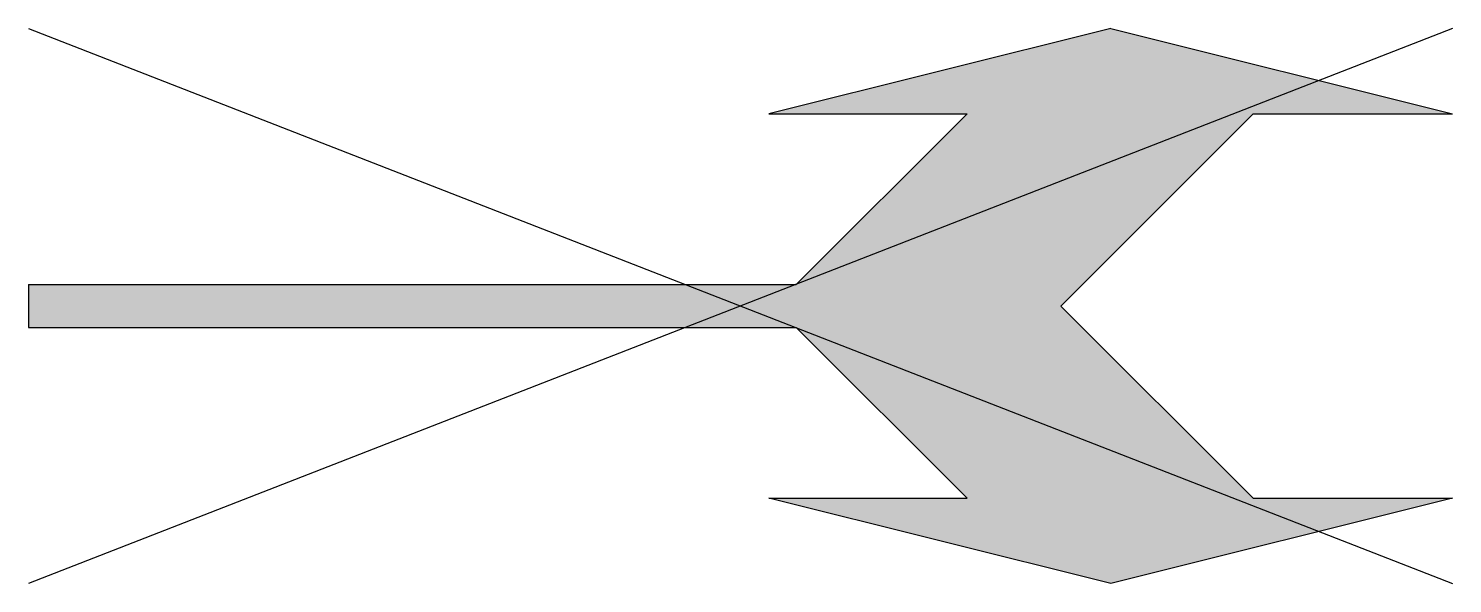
# Model space of a CAD drawing. Header units: metres. Extents: x 0 to 7.5, y -1.46 to 1.46.
import ezdxf

# ---------------------------------------------------------------- set-up
doc = ezdxf.new("R2010")
doc.units = ezdxf.units.M

msp = doc.modelspace()

# ---------------------------------------------------------------- hatches: boundary and pattern name
msp.add_hatch(color=256).paths.add_polyline_path([(4.0439, 0.1125), (0, 0.1125), (0, -0.1125), (4.0439, -0.1125), (4.9439, -1.0125), (3.9, -1.0125), (5.7, -1.4625), (7.5, -1.0125), (6.45, -1.0125), (5.4375, 0), (6.45, 1.0125), (7.5, 1.0125), (5.7, 1.4625), (3.9, 1.0125), (4.9439, 1.0125)])

# ---------------------------------------------------------------- linework, layer by layer
for p, q in [((5.7, 1.4625), (3.9, 1.0125)), ((5.7, 1.4625), (7.5, 1.0125)), ((3.9, 1.0125), (4.9439, 1.0125)), ((4.9439, 1.0125), (4.0439, 0.1125)), ((6.45, 1.0125), (5.4375, 0)), ((6.45, 1.0125), (7.5, 1.0125)), ((0, 0.1125), (4.0439, 0.1125)), ((0, 0.1125), (0, -0.1125)), ((5.4375, 0), (6.45, -1.0125)), ((0, -0.1125), (4.0439, -0.1125)), ((4.0439, -0.1125), (4.9439, -1.0125)), ((3.9, -1.0125), (4.9439, -1.0125)), ((5.7, -1.4625), (3.9, -1.0125)), ((7.5, -1.0125), (5.7, -1.4625)), ((6.45, -1.0125), (7.5, -1.0125))]:
    msp.add_line(p, q)
at = {"flags": 128}
for points in [[(7.5, 1.4625), (0, -1.4625)], [(0, 1.4625), (7.5, -1.4625)]]:
    msp.add_lwpolyline(points, dxfattribs=at)

doc.saveas('drawing.dxf')
